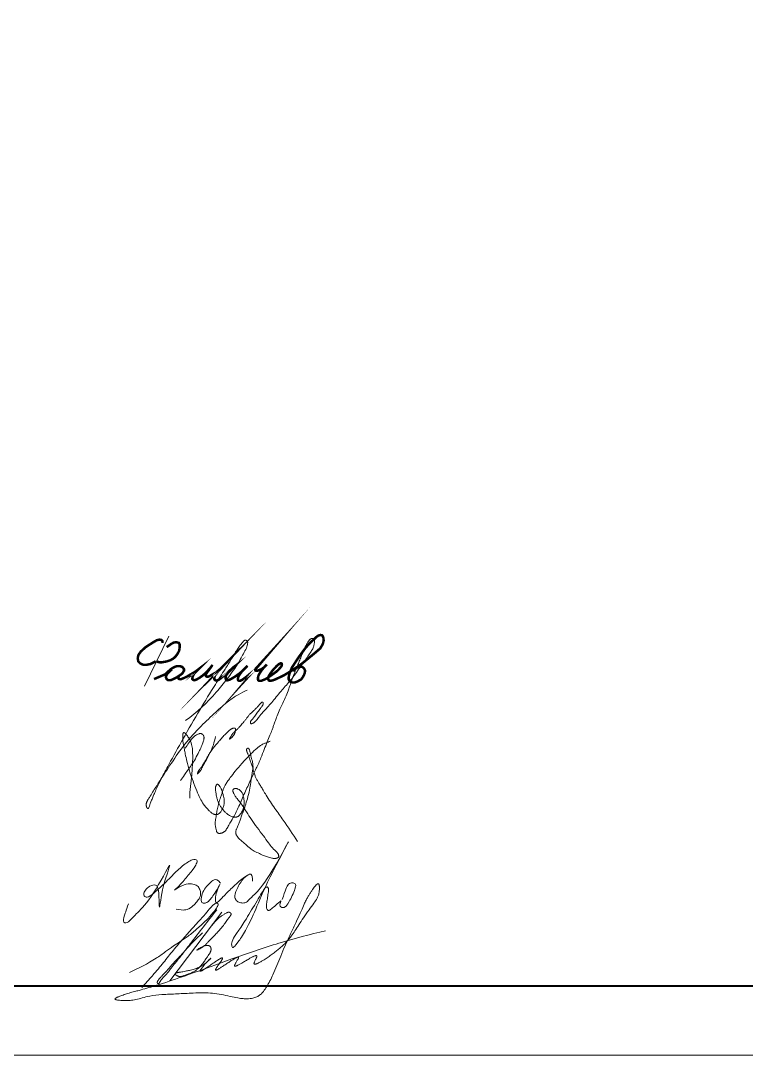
# Model space of a CAD drawing. Header units: millimetres. Extents: x 0 to 420, y 0 to 297.
# Drawn here: x 52.5 to 105, y 0 to 74.9 of the extents above; entities that cross this region are included whole.
import ezdxf

# ---------------------------------------------------------------- set-up
doc = ezdxf.new("R2010")
doc.units = ezdxf.units.MM
for name, pattern in [('K5LT32789', [0]), ('K5LT32790', [0]), ('K5LT32791', [0]), ('K5LT_BASIC', [0]), ('K5LT_THIN', [0])]:
    doc.linetypes.add(name, pattern=pattern)

# ---------------------------------------------------------------- blocks, each defined once
blk = doc.blocks.new('U5')
at = {"color": 5, "linetype": 'K5LT32789', "lineweight": 18, "true_color": 0x0000ff}
for points in [[(66.945, 12.454), (66.757, 12.743), (66.462, 12.743), (66.183, 12.464), (65.868, 12.149), (65.616, 11.717), (65.509, 11.147), (65.683, 10.973), (65.99, 11.048), (66.178, 11.236), (66.397, 11.5), (66.7, 11.961), (67.03, 12.62), (66.7, 11.961), (66.585, 11.43), (66.585, 11.121), (66.663, 11.043), (66.804, 11.093), (67.445, 11.812), (68.146, 12.447), (68.5, 12.768), (68.879, 13.019), (69.053, 13.124), (69.193, 13.124), (69.265, 12.93), (69.265, 12.714), (69.265, 12.485), (69.265, 12.93), (69.193, 13.124), (69.053, 13.133), (68.5, 12.768), (67.989, 11.753), (67.989, 11.302), (68.197, 11.095), (68.49, 11.019), (68.786, 11.019), (69.025, 11.258), (69.328, 11.561), (70.303, 12.535), (72.65, 16.895), (70.303, 12.535), (69.469, 10.453), (68.829, 9.105), (68.252, 8.2), (67.873, 7.749), (67.756, 7.848), (67.756, 8.234), (68.027, 8.718), (68.52, 9.377), (69.306, 10.675), (70.102, 12.034), (70.275, 12.207), (70.404, 12.188), (70.442, 11.977), (70.375, 11.517), (70.322, 11.15), (70.25, 10.787), (70.325, 10.52), (70.474, 10.441), (70.682, 10.65), (71.074, 10.958), (71.427, 11.311), (71.202, 10.843), (71.307, 10.737), (71.466, 10.671), (71.642, 10.737), (71.864, 10.959), (72.455, 12.192), (72.385, 12.443), (72.161, 12.504), (71.87, 12.434), (71.681, 12.065), (71.545, 11.643), (71.427, 11.279)], [(60.298, 10.956), (60.125, 10.475), (59.954, 9.998), (59.899, 9.702), (60.026, 9.574), (60.203, 9.574), (60.37, 9.741), (60.847, 10.218), (62.024, 11.395), (63.709, 14.707), (62.696, 12.231), (62.517, 10.017), (62.517, 12.058), (62.312, 12.388), (61.824, 12.283), (61.49, 11.949), (61.374, 11.649), (61.487, 11.438), (61.791, 11.438), (62.517, 12.058), (63.511, 13.052), (64.201, 13.742), (64.976, 14.251), (65.311, 14.151), (65.226, 13.869), (65.029, 13.513), (64.377, 12.742), (63.834, 12.099), (63.464, 11.849), (64.188, 12.338), (64.771, 12.445), (65.148, 12.362), (65.405, 12.172), (65.521, 11.861), (65.521, 11.492), (65.293, 11.153), (65.064, 10.923), (64.705, 10.565), (64.31, 10.475), (63.759, 10.574)]]:
    blk.add_open_spline(points, degree=3, dxfattribs=at)
blk = doc.blocks.new('U6')
at = {"color": 5, "linetype": 'K5LT32790', "lineweight": 18, "true_color": 0x0000ff}
blk.add_open_spline([(64.727, 18.612), (64.758, 19.734), (65.041, 21.002), (64.91, 22.342), (64.84, 22.602), (64.771, 22.776), (64.693, 22.925), (64.608, 23.059), (64.526, 23.17), (64.458, 23.252), (64.41, 23.302), (64.379, 23.329), (64.359, 23.343), (64.344, 23.352), (64.333, 23.358), (64.323, 23.361), (64.314, 23.363), (64.307, 23.364), (64.3, 23.364), (64.295, 23.362), (64.289, 23.36), (64.284, 23.358), (64.278, 23.354), (64.273, 23.349), (64.268, 23.342), (64.263, 23.334), (64.257, 23.324), (64.252, 23.311), (64.246, 23.294), (64.241, 23.272), (64.235, 23.243), (64.23, 23.201), (64.225, 23.141), (64.223, 23.058), (64.224, 22.952), (64.229, 22.833), (64.24, 22.703), (64.26, 22.557), (64.295, 22.374), (64.35, 22.127), (64.422, 21.757), (64.526, 21.231), (64.704, 20.567), (64.964, 19.854), (65.214, 19.185), (65.454, 18.626), (65.692, 18.219), (65.921, 17.926), (66.118, 17.722), (66.266, 17.578), (66.373, 17.5), (66.442, 17.465), (66.493, 17.446), (66.54, 17.435), (66.587, 17.43), (66.635, 17.429), (66.684, 17.433), (66.731, 17.442), (66.774, 17.456), (66.813, 17.473), (66.847, 17.493), (66.877, 17.516), (66.908, 17.544), (66.942, 17.583), (66.984, 17.64), (67.037, 17.723), (67.1, 17.831), (67.156, 17.953), (67.197, 18.073), (67.22, 18.186), (67.231, 18.299), (67.229, 18.428), (67.213, 18.587), (67.175, 18.783), (67.117, 18.995), (67.052, 19.188), (66.992, 19.33), (66.939, 19.421), (66.895, 19.482), (66.855, 19.529), (66.82, 19.566), (66.791, 19.591), (66.77, 19.605), (66.755, 19.613), (66.743, 19.618), (66.734, 19.621), (66.725, 19.622), (66.718, 19.622), (66.711, 19.621), (66.705, 19.62), (66.699, 19.617), (66.693, 19.614), (66.687, 19.61), (66.68, 19.604), (66.673, 19.597), (66.666, 19.587), (66.657, 19.574), (66.647, 19.557), (66.636, 19.532), (66.624, 19.499), (66.611, 19.456), (66.6, 19.405), (66.592, 19.347), (66.589, 19.28), (66.593, 19.198), (66.609, 19.088), (66.637, 18.931), (66.672, 18.729), (66.727, 18.504), (66.806, 18.294), (66.906, 18.101), (67.024, 17.916), (67.166, 17.736), (67.32, 17.576), (67.466, 17.447), (67.594, 17.359), (67.702, 17.304), (67.795, 17.268), (67.88, 17.246), (67.955, 17.235), (68.019, 17.232), (68.074, 17.237), (68.12, 17.247), (68.16, 17.26), (68.197, 17.277), (68.233, 17.299), (68.271, 17.328), (68.313, 17.367), (68.362, 17.422), (68.418, 17.496), (68.48, 17.593), (68.541, 17.708), (68.593, 17.836), (68.632, 17.973), (68.658, 18.117), (68.669, 18.273), (68.665, 18.44), (68.646, 18.607), (68.612, 18.76), (68.568, 18.889), (68.52, 18.991), (68.471, 19.068), (68.423, 19.128), (68.376, 19.175), (68.326, 19.215), (68.272, 19.249), (68.216, 19.277), (68.161, 19.298), (68.112, 19.312), (68.072, 19.318), (68.038, 19.318), (68.01, 19.316), (67.984, 19.31), (67.958, 19.302), (67.934, 19.291), (67.912, 19.279), (67.894, 19.266), (67.88, 19.253), (67.87, 19.241), (67.862, 19.229), (67.856, 19.218), (67.852, 19.208), (67.848, 19.195), (67.846, 19.181), (67.846, 19.165), (67.847, 19.147), (67.851, 19.124), (67.858, 19.097), (67.871, 19.062), (67.892, 19.013), (67.926, 18.947), (67.97, 18.859), (68.027, 18.755), (68.106, 18.638), (68.218, 18.501), (68.382, 18.307), (68.595, 18.007), (68.865, 17.578), (69.192, 17.045), (69.615, 16.477), (70.039, 15.921), (70.394, 15.434), (70.643, 15.074), (70.845, 14.883), (70.976, 14.769), (71.055, 14.683), (71.104, 14.611), (71.133, 14.556), (71.153, 14.509), (71.164, 14.47), (71.169, 14.439), (71.17, 14.416), (71.169, 14.398), (71.166, 14.382), (71.162, 14.369), (71.156, 14.357), (71.149, 14.346), (71.141, 14.336), (71.131, 14.325), (71.117, 14.314), (71.1, 14.303), (71.078, 14.291), (71.049, 14.279), (71.015, 14.267), (70.975, 14.258), (70.929, 14.251), (70.875, 14.249), (70.807, 14.252), (70.717, 14.266), (70.586, 14.293), (70.391, 14.346), (70.109, 14.446), (69.768, 14.598), (69.411, 14.774), (69.128, 14.955), (68.903, 15.143), (68.698, 15.327), (68.478, 15.522), (68.286, 15.693), (68.168, 15.829), (68.113, 15.917), (68.086, 15.974), (68.071, 16.022), (68.061, 16.069), (68.057, 16.116), (68.057, 16.164), (68.062, 16.212), (68.072, 16.262), (68.089, 16.318), (68.118, 16.39), (68.162, 16.486), (68.227, 16.635), (68.313, 16.839), (68.401, 17.109), (68.5, 17.405), (68.621, 17.724), (68.761, 18.111), (68.918, 18.604), (69.056, 19.17), (69.139, 19.699), (69.192, 20.124), (69.253, 20.457), (69.303, 20.727), (69.313, 20.946), (69.293, 21.12), (69.259, 21.287), (69.209, 21.476), (69.161, 21.672), (69.126, 21.849), (69.091, 21.982), (69.063, 22.074), (69.042, 22.134), (69.023, 22.172), (69.009, 22.193), (68.999, 22.206), (68.989, 22.215), (68.981, 22.221), (68.972, 22.226), (68.964, 22.229), (68.956, 22.231), (68.949, 22.231), (68.941, 22.231), (68.933, 22.23), (68.925, 22.228), (68.916, 22.225), (68.906, 22.22), (68.895, 22.214), (68.885, 22.206), (68.877, 22.198), (68.869, 22.19), (68.862, 22.18), (68.856, 22.169), (68.85, 22.156), (68.846, 22.142), (68.843, 22.125), (68.842, 22.105), (68.843, 22.081), (68.847, 22.051), (68.855, 22.013), (68.869, 21.967), (68.891, 21.909), (68.925, 21.836), (68.971, 21.746), (69.017, 21.631), (69.06, 21.493), (69.107, 21.329), (69.177, 21.12), (69.267, 20.869), (69.353, 20.583), (69.425, 20.317), (69.514, 20.083), (69.62, 19.883), (69.747, 19.679), (69.894, 19.45), (70.061, 19.161), (70.279, 18.778), (70.561, 18.34), (70.883, 17.88), (71.195, 17.444), (71.757, 16.657), (72.2, 16.004), (72.539, 15.483)], degree=3, knots=[0, 0, 0, 0, 23.088924, 25.905784, 27.368497, 28.578535, 29.721875, 30.813961, 31.805183, 32.534012, 32.992903, 33.225793, 33.377047, 33.48833, 33.574551, 33.643805, 33.701224, 33.750367, 33.79387, 33.833355, 33.872141, 33.912355, 33.95659, 34.00557, 34.061357, 34.126468, 34.204109, 34.298549, 34.415744, 34.564555, 34.759459, 35.028229, 35.412864, 35.997175, 36.728139, 37.568941, 38.433825, 39.401332, 40.578431, 42.235398, 44.569602, 48.269133, 53.187712, 58.58434, 63.764044, 67.778676, 70.998143, 73.369834, 75.349816, 76.796874, 77.581324, 78.028914, 78.378087, 78.696803, 79.013489, 79.343373, 79.678587, 80.006824, 80.317932, 80.606471, 80.866035, 81.11641, 81.383983, 81.718354, 82.16781, 82.839361, 83.733235, 84.705422, 85.582724, 86.324391, 87.057116, 87.890757, 88.945341, 90.321141, 91.965571, 93.426367, 94.484215, 95.101021, 95.580997, 96.013141, 96.361093, 96.626002, 96.782739, 96.889142, 96.971138, 97.03813, 97.095272, 97.145901, 97.188561, 97.228747, 97.268915, 97.315311, 97.366861, 97.425655, 97.494454, 97.577142, 97.679623, 97.811915, 97.985663, 98.226797, 98.532587, 98.897786, 99.296036, 99.737821, 100.261724, 100.964229, 101.99978, 103.525411, 105.150667, 106.72453, 108.093532, 109.590313, 111.195302, 112.777483, 114.126394, 115.159714, 115.93325, 116.599105, 117.196687, 117.716186, 118.147278, 118.512091, 118.830828, 119.112084, 119.376147, 119.650254, 119.966184, 120.348472, 120.832611, 121.462575, 122.257884, 123.166317, 124.121896, 125.077441, 126.058759, 127.110722, 128.27138, 129.455541, 130.54928, 131.472222, 132.224076, 132.842804, 133.343527, 133.786162, 134.209733, 134.641953, 135.076751, 135.490934, 135.840567, 136.1162, 136.329021, 136.516582, 136.697073, 136.87991, 137.063295, 137.235465, 137.38613, 137.514261, 137.623548, 137.718445, 137.797689, 137.875651, 137.957944, 138.055516, 138.163779, 138.288043, 138.436309, 138.622516, 138.862075, 139.203128, 139.704326, 140.381097, 141.218915, 142.127317, 143.259517, 144.821141, 147.317764, 150.75711, 155.19517, 160.069171, 165.224464, 169.471142, 172.421411, 174.092925, 175.138298, 175.966748, 176.479558, 176.900272, 177.244752, 177.52135, 177.72293, 177.873709, 177.996322, 178.101436, 178.195314, 178.281517, 178.366118, 178.454913, 178.554755, 178.670049, 178.807074, 178.975201, 179.187234, 179.439473, 179.719727, 180.029511, 180.383269, 180.823448, 181.407111, 182.246837, 183.563618, 185.512414, 188.365901, 191.16936, 193.636194, 195.215931, 197.147086, 199.269225, 201.224518, 202.392176, 202.935446, 203.335749, 203.665039, 203.98044, 204.30527, 204.630666, 204.95421, 205.28424, 205.683122, 206.145312, 206.866804, 207.837862, 209.464316, 211.387339, 213.648133, 215.828171, 218.361631, 222.046321, 226.400789, 230.237614, 232.987127, 235.143069, 237.145235, 238.600123, 239.59432, 240.714469, 242.086859, 243.579513, 244.83703, 245.773068, 246.379449, 246.80954, 247.077534, 247.227517, 247.33398, 247.41847, 247.489521, 247.552012, 247.609222, 247.663606, 247.717168, 247.768592, 247.820784, 247.876677, 247.942191, 248.018083, 248.10247, 248.189421, 248.269471, 248.347072, 248.425637, 248.512886, 248.605679, 248.706816, 248.820413, 248.952282, 249.111489, 249.313956, 249.574155, 249.89782, 250.303709, 250.841791, 251.528272, 252.381244, 253.359593, 254.475963, 255.872687, 257.851092, 259.938273, 261.963603, 263.469883, 265.046448, 266.586695, 268.366913, 270.599666, 273.407082, 277.373027, 281.234201, 284.882343, 288.313023, 301, 301, 301, 301], dxfattribs=at)
blk = doc.blocks.new('U7')
at = {"color": 5, "linetype": 'K5LT32790', "lineweight": 18, "true_color": 0x0000ff}
for points, knots in [([(64.43, 24.237), (65.259, 24.819), (66.302, 25.803), (67.432, 27.249), (68.125, 28.159), (68.536, 28.934), (68.8, 29.399), (68.886, 29.644), (68.912, 29.77), (68.923, 29.848), (68.923, 29.896), (68.919, 29.927), (68.914, 29.948), (68.907, 29.965), (68.9, 29.979), (68.891, 29.991), (68.881, 30.001), (68.869, 30.012), (68.856, 30.021), (68.84, 30.03), (68.821, 30.038), (68.802, 30.044), (68.782, 30.048), (68.763, 30.05), (68.746, 30.05), (68.73, 30.047), (68.715, 30.043), (68.7, 30.038), (68.684, 30.029), (68.666, 30.018), (68.645, 30.001), (68.62, 29.976), (68.583, 29.935), (68.522, 29.864), (68.418, 29.736), (68.252, 29.511), (68.016, 29.143), (67.701, 28.597), (67.202, 27.823), (66.434, 26.617), (65.414, 24.934), (64.29, 23.001), (63.358, 21.315), (62.739, 20.151), (62.399, 19.477), (62.214, 19.065), (62.084, 18.753), (61.977, 18.484), (61.886, 18.245), (61.819, 18.064), (61.78, 17.959), (61.757, 17.911), (61.746, 17.891), (61.737, 17.879), (61.73, 17.87), (61.724, 17.864), (61.718, 17.86), (61.713, 17.857), (61.709, 17.855), (61.704, 17.854), (61.7, 17.854), (61.696, 17.854), (61.692, 17.855), (61.688, 17.857), (61.684, 17.859), (61.68, 17.862), (61.676, 17.865), (61.671, 17.87), (61.666, 17.876), (61.659, 17.885), (61.651, 17.897), (61.64, 17.915), (61.627, 17.941), (61.612, 17.975), (61.598, 18.017), (61.588, 18.063), (61.583, 18.113), (61.582, 18.164), (61.588, 18.218), (61.6, 18.275), (61.619, 18.334), (61.647, 18.398), (61.691, 18.477), (61.768, 18.598), (61.907, 18.827), (62.181, 19.263), (62.687, 20.063), (63.429, 21.196), (64.367, 22.565), (65.476, 23.769), (66.55, 24.793), (67.422, 25.579), (68.196, 26.108), (68.672, 26.33), (68.895, 26.435)], [0, 0, 0, 0, 8.550609, 12.054989, 15.548009, 18.191121, 19.498995, 20.058209, 20.381615, 20.589671, 20.716665, 20.79368, 20.851701, 20.900722, 20.944653, 20.985245, 21.025642, 21.06834, 21.115939, 21.168338, 21.224707, 21.283052, 21.340576, 21.394663, 21.443781, 21.488289, 21.53119, 21.575808, 21.625508, 21.683081, 21.754287, 21.848548, 21.98875, 22.223415, 22.641351, 23.38396, 24.591455, 26.333193, 28.725175, 32.394143, 38.444137, 45.386804, 51.336644, 54.759282, 56.550214, 57.736198, 58.581068, 59.410817, 60.190375, 60.748602, 61.044545, 61.139793, 61.19713, 61.237089, 61.267135, 61.290713, 61.309862, 61.325937, 61.339917, 61.352551, 61.36445, 61.376142, 61.388111, 61.400062, 61.412022, 61.424542, 61.439066, 61.45699, 61.479741, 61.509795, 61.550475, 61.607942, 61.688058, 61.795635, 61.922219, 62.059168, 62.198495, 62.342871, 62.495112, 62.658157, 62.830855, 63.02153, 63.245709, 63.594568, 64.237865, 65.516344, 67.957442, 72.253573, 76.989753, 81.977365, 86.090995, 89.562811, 91.905588, 94, 94, 94, 94]), ([(66.591, 23.075), (66.524, 22.668), (66.326, 22.151), (66.023, 21.524), (65.815, 21.192), (65.673, 20.922), (65.587, 20.751), (65.536, 20.653), (65.5, 20.595), (65.467, 20.551), (65.437, 20.514), (65.405, 20.479), (65.374, 20.445), (65.345, 20.416), (65.323, 20.395), (65.309, 20.383), (65.301, 20.376), (65.295, 20.372), (65.292, 20.37), (65.289, 20.368), (65.286, 20.367), (65.284, 20.366), (65.282, 20.366), (65.28, 20.366), (65.279, 20.367), (65.278, 20.369), (65.278, 20.371), (65.278, 20.374), (65.279, 20.377), (65.28, 20.381), (65.281, 20.385), (65.283, 20.391), (65.286, 20.399), (65.292, 20.412), (65.299, 20.43), (65.309, 20.454), (65.321, 20.483), (65.334, 20.516), (65.351, 20.554), (65.374, 20.597), (65.406, 20.645), (65.448, 20.702), (65.506, 20.776), (65.589, 20.891), (65.698, 21.056), (65.823, 21.263), (65.942, 21.478), (66.065, 21.698), (66.21, 21.939), (66.389, 22.195), (66.583, 22.423), (66.751, 22.622), (66.929, 22.833), (67.139, 23.077), (67.382, 23.318), (67.569, 23.497), (67.687, 23.591), (67.75, 23.628), (67.797, 23.651), (67.843, 23.67), (67.886, 23.683), (67.92, 23.69), (67.946, 23.693), (67.964, 23.693), (67.979, 23.691), (67.99, 23.688), (67.999, 23.685), (68.007, 23.68), (68.013, 23.676), (68.019, 23.67), (68.023, 23.664), (68.027, 23.658), (68.031, 23.65), (68.034, 23.64), (68.037, 23.628), (68.039, 23.613), (68.039, 23.593), (68.039, 23.565), (68.035, 23.527), (68.028, 23.478), (68.019, 23.423), (68.007, 23.367), (67.991, 23.315), (67.971, 23.269), (67.945, 23.224), (67.911, 23.176), (67.872, 23.125), (67.833, 23.077), (67.798, 23.037), (67.767, 23.007), (67.74, 22.981), (67.714, 22.958), (67.689, 22.937), (67.668, 22.921), (67.653, 22.91), (67.643, 22.904), (67.637, 22.901), (67.632, 22.899), (67.629, 22.897), (67.626, 22.896), (67.624, 22.896), (67.622, 22.896), (67.62, 22.896), (67.618, 22.897), (67.617, 22.898), (67.616, 22.9), (67.616, 22.901), (67.616, 22.904), (67.616, 22.906), (67.616, 22.909), (67.617, 22.913), (67.618, 22.917), (67.62, 22.923), (67.623, 22.93), (67.627, 22.94), (67.634, 22.954), (67.644, 22.974), (67.657, 22.996), (67.67, 23.019), (67.683, 23.04), (67.697, 23.062), (67.716, 23.093), (67.741, 23.138), (67.773, 23.198), (67.816, 23.264), (67.873, 23.334), (67.952, 23.413), (68.057, 23.504), (68.187, 23.615), (68.309, 23.745), (68.424, 23.883), (68.531, 24.013), (68.65, 24.151), (68.772, 24.297), (68.894, 24.457), (69.019, 24.619), (69.176, 24.785), (69.354, 24.948), (69.524, 25.107), (69.645, 25.235), (69.728, 25.329), (69.786, 25.394), (69.836, 25.449), (69.878, 25.495), (69.912, 25.529), (69.937, 25.55), (69.954, 25.562), (69.966, 25.569), (69.975, 25.573), (69.983, 25.575), (69.989, 25.576), (69.995, 25.576), (69.999, 25.576), (70.004, 25.575), (70.008, 25.573), (70.011, 25.571), (70.014, 25.569), (70.017, 25.566), (70.02, 25.562), (70.024, 25.557), (70.027, 25.551), (70.03, 25.543), (70.034, 25.533), (70.037, 25.519), (70.04, 25.502), (70.042, 25.48), (70.042, 25.456), (70.04, 25.432), (70.036, 25.409), (70.029, 25.385), (70.019, 25.36), (70.003, 25.331), (69.979, 25.293), (69.938, 25.239), (69.877, 25.158), (69.792, 25.05), (69.691, 24.921), (69.595, 24.772), (69.503, 24.626), (69.404, 24.512), (69.33, 24.413), (69.275, 24.334), (69.224, 24.276), (69.181, 24.234), (69.152, 24.201), (69.136, 24.176), (69.128, 24.156), (69.122, 24.14), (69.119, 24.124), (69.118, 24.109), (69.119, 24.093), (69.121, 24.077), (69.124, 24.061), (69.129, 24.047), (69.134, 24.036), (69.139, 24.028), (69.144, 24.021), (69.149, 24.016), (69.154, 24.012), (69.16, 24.008), (69.166, 24.006), (69.173, 24.004), (69.181, 24.002), (69.19, 24.002), (69.2, 24.002), (69.212, 24.004), (69.227, 24.008), (69.245, 24.014), (69.27, 24.025), (69.301, 24.041), (69.34, 24.065), (69.384, 24.095), (69.433, 24.132), (69.485, 24.178), (69.545, 24.239), (69.62, 24.329), (69.723, 24.467), (69.873, 24.664), (70.088, 24.905), (70.367, 25.199), (70.668, 25.55), (70.993, 25.949), (71.314, 26.341), (71.646, 26.717), (71.973, 27.091), (72.303, 27.498), (72.609, 27.943), (72.911, 28.381), (73.21, 28.779), (73.443, 29.129), (73.608, 29.383), (73.686, 29.558), (73.718, 29.676), (73.737, 29.77), (73.749, 29.845), (73.758, 29.9), (73.763, 29.943), (73.764, 29.981), (73.76, 30.016), (73.754, 30.044), (73.745, 30.068), (73.734, 30.09), (73.721, 30.11), (73.707, 30.129), (73.692, 30.144), (73.678, 30.156), (73.664, 30.165), (73.65, 30.171), (73.638, 30.175), (73.625, 30.178), (73.611, 30.18), (73.595, 30.179), (73.578, 30.177), (73.558, 30.173), (73.536, 30.166), (73.51, 30.154), (73.48, 30.137), (73.447, 30.115), (73.414, 30.087), (73.379, 30.053), (73.343, 30.009), (73.307, 29.957), (73.266, 29.888), (73.215, 29.796), (73.135, 29.655), (73.024, 29.447), (72.906, 29.171), (72.786, 28.853), (72.663, 28.525), (72.519, 28.181), (72.357, 27.807), (72.201, 27.394), (72.048, 26.957), (71.886, 26.5), (71.698, 26.005), (71.455, 25.478), (71.208, 24.969), (71.031, 24.515), (70.919, 24.204), (70.855, 24.024), (70.815, 23.913), (70.763, 23.767), (70.669, 23.51), (70.523, 23.135), (70.326, 22.663), (70.112, 22.12), (69.866, 21.477), (69.543, 20.746), (69.122, 19.91), (68.706, 18.995), (68.312, 18.072), (67.947, 17.284), (67.598, 16.761), (67.435, 16.428), (67.329, 16.276), (67.261, 16.206), (67.21, 16.166), (67.161, 16.135), (67.109, 16.11), (67.053, 16.09), (66.995, 16.075), (66.938, 16.067), (66.885, 16.064), (66.842, 16.067), (66.81, 16.072), (66.786, 16.08), (66.767, 16.088), (66.752, 16.097), (66.738, 16.107), (66.726, 16.119), (66.714, 16.134), (66.702, 16.152), (66.69, 16.175), (66.676, 16.207), (66.662, 16.253), (66.645, 16.321), (66.622, 16.417), (66.594, 16.535), (66.571, 16.662), (66.564, 16.788), (66.573, 16.921), (66.597, 17.077), (66.635, 17.274), (66.679, 17.539), (66.734, 17.878), (66.822, 18.265), (66.941, 18.619), (67.042, 18.907), (67.119, 19.139), (67.198, 19.354), (67.304, 19.576), (67.46, 19.827), (67.703, 20.159), (68.043, 20.606), (68.512, 21.136), (68.996, 21.668), (69.446, 22.109), (69.787, 22.391), (70.048, 22.543), (70.285, 22.642), (70.453, 22.696), (70.556, 22.729)], [0, 0, 0, 0, 9.050129, 12.27524, 15.459, 17.73484, 19.057413, 19.710841, 20.186256, 20.578255, 20.920156, 21.263228, 21.624829, 21.943402, 22.174143, 22.29629, 22.36276, 22.406894, 22.439057, 22.464194, 22.484922, 22.502166, 22.516262, 22.528133, 22.539447, 22.552242, 22.56817, 22.588053, 22.611987, 22.639741, 22.672744, 22.715192, 22.776687, 22.87041, 23.023044, 23.2152, 23.446308, 23.698853, 24.014406, 24.364067, 24.793807, 25.28352, 25.941626, 26.877925, 28.429965, 30.348657, 32.240773, 33.898399, 35.948367, 38.485583, 40.825304, 42.59187, 44.267244, 46.970047, 49.74801, 51.863744, 52.701471, 53.104911, 53.483029, 53.862972, 54.210178, 54.473163, 54.650607, 54.780151, 54.882015, 54.96597, 55.037892, 55.101774, 55.160577, 55.215489, 55.269733, 55.3265, 55.390437, 55.464507, 55.552848, 55.661752, 55.802045, 55.996896, 56.278982, 56.657771, 57.087852, 57.530059, 57.926999, 58.28654, 58.645161, 59.086887, 59.580412, 60.070145, 60.456808, 60.770321, 61.020502, 61.287434, 61.539711, 61.751465, 61.877288, 61.951174, 62.001019, 62.037083, 62.064047, 62.085222, 62.102691, 62.117816, 62.131035, 62.143011, 62.154708, 62.167188, 62.181333, 62.197688, 62.21651, 62.238222, 62.264236, 62.296726, 62.338711, 62.394112, 62.469848, 62.581386, 62.750144, 62.953234, 63.151975, 63.325302, 63.501424, 63.750698, 64.126703, 64.655732, 65.239268, 65.888652, 66.649933, 67.724768, 68.970934, 70.450533, 71.673771, 72.965674, 74.199734, 75.716608, 77.191491, 78.669398, 80.263602, 82.259995, 84.0227, 85.431088, 86.180031, 86.82002, 87.357354, 87.830339, 88.196682, 88.427814, 88.563885, 88.657509, 88.728451, 88.784957, 88.831759, 88.871976, 88.907862, 88.941164, 88.973333, 89.002363, 89.031139, 89.061129, 89.097204, 89.139544, 89.190239, 89.252182, 89.329582, 89.428874, 89.559889, 89.727893, 89.910432, 90.08993, 90.259821, 90.437176, 90.634512, 90.867411, 91.167757, 91.627014, 92.382088, 93.419966, 94.672454, 96.030915, 97.344377, 98.512333, 99.382533, 100.080146, 100.642761, 101.098523, 101.416568, 101.614452, 101.761411, 101.888131, 102.002041, 102.112642, 102.228685, 102.353162, 102.475542, 102.582798, 102.67162, 102.744553, 102.805473, 102.857643, 102.905538, 102.953137, 103.003348, 103.057077, 103.11538, 103.180499, 103.255316, 103.343787, 103.451799, 103.589159, 103.775473, 104.036879, 104.381072, 104.782032, 105.231565, 105.731185, 106.331113, 107.131661, 108.329516, 110.150194, 112.636877, 115.501671, 119.160964, 122.898631, 126.952961, 130.409086, 134.037174, 137.994275, 142.035946, 146.041027, 149.822245, 153.085433, 155.385996, 156.523495, 157.344961, 158.084473, 158.656408, 159.032405, 159.319553, 159.62593, 159.882585, 160.081757, 160.265654, 160.447561, 160.63144, 160.806021, 160.962993, 161.100471, 161.220792, 161.327559, 161.424857, 161.521276, 161.623153, 161.736504, 161.863212, 162.008568, 162.179889, 162.387514, 162.643846, 162.945007, 163.264358, 163.6135, 164.014772, 164.533206, 165.020618, 165.794064, 166.857794, 168.64401, 171.006738, 173.517367, 176.204619, 178.789913, 181.800729, 185.264053, 188.598832, 192.086757, 196.039981, 200.351441, 204.98312, 208.606796, 211.174086, 212.324149, 212.840152, 213.814159, 215.76165, 218.911517, 222.760316, 227.121283, 231.883071, 238.054257, 244.879079, 252.670992, 260.372327, 267.206768, 271.910472, 274.294825, 275.442431, 276.007431, 276.456493, 276.872537, 277.298483, 277.734538, 278.182349, 278.627236, 279.027811, 279.347916, 279.582846, 279.760539, 279.906542, 280.032941, 280.152577, 280.276179, 280.413989, 280.572354, 280.762102, 281.004984, 281.334701, 281.830666, 282.557033, 283.530703, 284.521091, 285.429966, 286.323075, 287.47734, 288.942216, 290.783007, 293.428229, 296.57457, 299.586331, 301.717918, 303.359613, 305.016414, 306.799751, 308.827327, 311.560281, 315.955926, 321.284596, 327.290578, 331.929165, 335.294372, 337.07654, 338.608554, 341, 341, 341, 341]), ([(64.411, 22.238), (64.58, 22.494), (64.774, 22.827), (65.088, 23.107), (65.205, 23.188), (65.298, 23.239), (65.371, 23.27), (65.425, 23.285), (65.468, 23.292), (65.502, 23.293), (65.531, 23.29), (65.559, 23.284), (65.585, 23.275), (65.612, 23.263), (65.638, 23.248), (65.664, 23.229), (65.687, 23.208), (65.707, 23.185), (65.724, 23.162), (65.737, 23.138), (65.747, 23.113), (65.755, 23.084), (65.761, 23.051), (65.764, 23.011), (65.763, 22.961), (65.756, 22.895), (65.739, 22.807), (65.709, 22.688), (65.652, 22.523), (65.546, 22.278), (65.379, 21.917), (65.144, 21.47), (64.864, 21.025), (64.587, 20.64), (64.323, 20.268), (64.148, 20.021), (64.051, 19.884)], [0, 0, 0, 0, 6.031327, 7.224988, 8.103691, 8.779791, 9.271523, 9.620615, 9.879085, 10.092232, 10.278511, 10.453749, 10.630111, 10.818394, 11.017829, 11.223201, 11.427374, 11.623322, 11.806227, 11.978077, 12.150954, 12.337468, 12.550087, 12.799771, 13.111892, 13.519386, 14.078895, 14.842107, 15.895849, 17.445078, 19.990893, 23.601088, 27.190299, 30.147219, 32.759048, 36, 36, 36, 36])]:
    blk.add_open_spline(points, degree=3, knots=knots, dxfattribs=at)
blk = doc.blocks.new('U8')
at = {"color": 5, "linetype": 'K5LT32790', "lineweight": 18, "true_color": 0x0000ff}
blk.add_line((67.064, 10.356), (63.281, 5.396), dxfattribs=at)
for points, knots in [([(66.346, 9.415), (66.519, 9.633), (66.762, 9.903), (67.113, 10.146), (67.278, 10.246), (67.393, 10.316), (67.467, 10.345), (67.508, 10.355), (67.538, 10.359), (67.564, 10.358), (67.587, 10.355), (67.609, 10.349), (67.629, 10.342), (67.648, 10.332), (67.666, 10.32), (67.682, 10.308), (67.694, 10.296), (67.703, 10.285), (67.71, 10.275), (67.715, 10.265), (67.719, 10.254), (67.722, 10.242), (67.723, 10.228), (67.723, 10.214), (67.721, 10.198), (67.716, 10.18), (67.708, 10.159), (67.697, 10.134), (67.678, 10.102), (67.649, 10.06), (67.603, 10.001), (67.537, 9.921), (67.456, 9.817), (67.363, 9.687), (67.254, 9.528), (67.118, 9.332), (66.924, 9.099), (66.692, 8.852), (66.451, 8.608), (66.256, 8.409), (66.097, 8.244), (65.982, 8.118), (65.883, 8.015), (65.805, 7.947), (65.739, 7.896), (65.679, 7.853), (65.612, 7.81), (65.536, 7.764), (65.456, 7.718), (65.386, 7.68), (65.336, 7.654), (65.306, 7.638), (65.287, 7.629), (65.274, 7.623), (65.264, 7.619), (65.257, 7.616), (65.252, 7.614), (65.248, 7.613), (65.245, 7.612), (65.243, 7.612), (65.242, 7.611), (65.241, 7.612), (65.24, 7.612), (65.24, 7.613), (65.24, 7.613), (65.241, 7.614), (65.242, 7.616), (65.243, 7.617), (65.245, 7.619), (65.247, 7.621), (65.25, 7.623), (65.254, 7.626), (65.258, 7.629), (65.264, 7.634), (65.272, 7.639), (65.283, 7.647), (65.297, 7.657), (65.319, 7.672), (65.353, 7.694), (65.403, 7.726), (65.468, 7.768), (65.544, 7.813), (65.628, 7.858), (65.715, 7.896), (65.803, 7.922), (65.886, 7.938), (65.96, 7.947), (66.025, 7.949), (66.077, 7.944), (66.117, 7.936), (66.145, 7.926), (66.168, 7.916), (66.185, 7.904), (66.2, 7.892), (66.213, 7.878), (66.226, 7.862), (66.237, 7.843), (66.248, 7.82), (66.258, 7.792), (66.266, 7.76), (66.271, 7.723), (66.273, 7.683), (66.271, 7.641), (66.265, 7.596), (66.252, 7.547), (66.231, 7.49), (66.198, 7.422), (66.143, 7.332), (66.054, 7.205), (65.928, 7.015), (65.766, 6.772), (65.57, 6.516), (65.368, 6.304), (65.182, 6.151), (65.017, 6.047), (64.839, 5.962), (64.635, 5.885), (64.42, 5.81), (64.245, 5.737), (64.121, 5.707), (64.048, 5.701), (64, 5.703), (63.958, 5.71), (63.917, 5.721), (63.873, 5.737), (63.829, 5.756), (63.792, 5.776), (63.765, 5.792), (63.744, 5.805), (63.726, 5.818), (63.709, 5.831), (63.694, 5.846), (63.683, 5.859), (63.676, 5.871), (63.672, 5.882), (63.672, 5.893), (63.674, 5.903), (63.679, 5.912), (63.687, 5.921), (63.698, 5.93), (63.713, 5.94), (63.733, 5.95), (63.76, 5.96), (63.795, 5.971), (63.841, 5.984), (63.902, 5.997), (63.982, 6.013), (64.09, 6.032), (64.24, 6.058), (64.451, 6.095), (64.73, 6.151), (65.048, 6.233), (65.353, 6.343), (65.598, 6.464), (65.78, 6.585), (65.915, 6.69), (66.018, 6.779), (66.09, 6.847), (66.139, 6.896), (66.172, 6.931), (66.195, 6.956), (66.212, 6.975), (66.224, 6.989), (66.232, 7), (66.238, 7.008), (66.243, 7.014), (66.246, 7.018), (66.248, 7.021), (66.249, 7.024), (66.25, 7.025), (66.25, 7.026), (66.25, 7.027), (66.25, 7.028), (66.249, 7.028), (66.248, 7.027), (66.246, 7.026), (66.244, 7.025), (66.24, 7.022), (66.236, 7.018), (66.229, 7.013), (66.221, 7.005), (66.21, 6.994), (66.195, 6.98), (66.176, 6.961), (66.151, 6.935), (66.117, 6.9), (66.07, 6.851), (66.003, 6.778), (65.906, 6.671), (65.788, 6.538), (65.673, 6.401), (65.588, 6.294), (65.537, 6.225), (65.511, 6.185), (65.494, 6.158), (65.483, 6.137), (65.476, 6.122), (65.472, 6.111), (65.47, 6.102), (65.469, 6.095), (65.47, 6.088), (65.474, 6.083), (65.479, 6.08), (65.486, 6.079), (65.496, 6.079), (65.508, 6.082), (65.524, 6.087), (65.544, 6.095), (65.571, 6.107), (65.605, 6.125), (65.65, 6.15), (65.709, 6.185), (65.788, 6.235), (65.9, 6.309), (66.07, 6.424), (66.29, 6.575), (66.53, 6.74), (66.727, 6.87), (66.861, 6.952), (66.937, 6.995), (66.986, 7.02), (67.022, 7.035), (67.048, 7.045), (67.068, 7.05), (67.082, 7.052), (67.093, 7.051), (67.102, 7.048), (67.108, 7.043), (67.111, 7.036), (67.112, 7.028), (67.111, 7.018), (67.109, 7.008), (67.105, 6.996), (67.099, 6.982), (67.091, 6.964), (67.078, 6.94), (67.061, 6.91), (67.036, 6.87), (66.999, 6.814), (66.942, 6.731), (66.864, 6.622), (66.777, 6.501), (66.704, 6.396), (66.656, 6.322), (66.629, 6.276), (66.613, 6.247), (66.603, 6.225), (66.597, 6.21), (66.593, 6.198), (66.591, 6.188), (66.591, 6.18), (66.592, 6.173), (66.595, 6.167), (66.601, 6.163), (66.609, 6.16), (66.619, 6.16), (66.632, 6.161), (66.648, 6.165), (66.669, 6.172), (66.697, 6.184), (66.732, 6.201), (66.777, 6.225), (66.837, 6.259), (66.918, 6.308), (67.031, 6.38), (67.202, 6.493), (67.424, 6.644), (67.667, 6.807), (67.866, 6.935), (68.002, 7.015), (68.08, 7.056), (68.131, 7.08), (68.168, 7.094), (68.195, 7.103), (68.216, 7.106), (68.231, 7.107), (68.243, 7.105), (68.252, 7.101), (68.259, 7.094), (68.262, 7.085), (68.263, 7.074), (68.262, 7.061), (68.259, 7.047), (68.254, 7.032), (68.247, 7.015), (68.237, 6.993), (68.223, 6.965), (68.202, 6.926), (68.168, 6.868), (68.122, 6.792), (68.071, 6.708), (68.029, 6.635), (68.002, 6.582), (67.987, 6.549), (67.979, 6.528), (67.975, 6.513), (67.972, 6.502), (67.971, 6.493), (67.971, 6.484), (67.973, 6.475), (67.976, 6.466), (67.983, 6.459), (67.991, 6.454), (68.003, 6.451), (68.017, 6.451), (68.034, 6.452), (68.056, 6.457), (68.085, 6.465), (68.121, 6.478), (68.168, 6.498), (68.229, 6.527), (68.312, 6.57), (68.429, 6.635), (68.605, 6.738), (68.828, 6.872), (69.065, 7.011), (69.246, 7.111), (69.364, 7.167), (69.427, 7.192), (69.472, 7.207), (69.504, 7.215), (69.529, 7.218), (69.548, 7.218), (69.563, 7.214), (69.574, 7.209), (69.582, 7.201), (69.587, 7.191), (69.59, 7.18), (69.59, 7.167), (69.589, 7.155), (69.587, 7.142), (69.582, 7.126), (69.576, 7.106), (69.566, 7.081), (69.55, 7.045), (69.525, 6.993), (69.49, 6.925), (69.451, 6.849), (69.419, 6.783), (69.399, 6.735), (69.388, 6.706), (69.383, 6.686), (69.38, 6.67), (69.379, 6.655), (69.379, 6.642), (69.381, 6.63), (69.385, 6.621), (69.391, 6.613), (69.398, 6.606), (69.406, 6.601), (69.417, 6.597), (69.429, 6.595), (69.444, 6.594), (69.463, 6.595), (69.486, 6.599), (69.513, 6.605), (69.548, 6.616), (69.591, 6.632), (69.646, 6.656), (69.717, 6.69), (69.813, 6.741), (69.949, 6.819), (70.148, 6.943), (70.402, 7.113), (70.692, 7.318), (70.966, 7.524), (71.217, 7.727), (71.441, 7.925), (71.657, 8.134), (71.87, 8.367), (72.101, 8.657), (72.35, 9.019), (72.636, 9.466), (72.976, 9.971), (73.343, 10.502), (73.681, 10.965), (73.915, 11.297), (74.017, 11.521), (74.062, 11.662), (74.091, 11.79), (74.108, 11.913), (74.117, 12.033), (74.118, 12.143), (74.113, 12.229), (74.104, 12.288), (74.095, 12.326), (74.087, 12.353), (74.079, 12.372), (74.071, 12.386), (74.063, 12.397), (74.055, 12.405), (74.048, 12.411), (74.041, 12.415), (74.035, 12.418), (74.029, 12.42), (74.021, 12.421), (74.013, 12.421), (74.003, 12.42), (73.992, 12.417), (73.98, 12.412), (73.966, 12.405), (73.949, 12.395), (73.93, 12.382), (73.907, 12.362), (73.878, 12.336), (73.842, 12.298), (73.792, 12.24), (73.722, 12.151), (73.63, 12.024), (73.518, 11.861), (73.397, 11.673), (73.271, 11.46), (73.139, 11.212), (72.983, 10.879), (72.777, 10.389), (72.427, 9.634), (71.908, 8.548), (71.312, 7.239), (70.836, 5.968), (70.4, 5.118), (70.104, 4.668), (69.935, 4.474), (69.813, 4.367), (69.705, 4.292), (69.585, 4.226), (69.446, 4.17), (69.282, 4.126), (69.091, 4.097), (68.859, 4.086), (68.563, 4.101), (68.153, 4.158), (67.63, 4.267), (67.021, 4.408), (66.39, 4.506), (65.704, 4.536), (64.854, 4.503), (63.838, 4.444), (62.792, 4.414), (61.94, 4.326), (61.322, 4.161), (60.851, 4.034), (60.455, 3.969), (60.126, 3.952), (59.869, 3.959), (59.665, 3.978), (59.521, 3.996), (59.438, 4.012), (59.394, 4.024), (59.372, 4.032), (59.356, 4.038), (59.346, 4.044), (59.338, 4.048), (59.332, 4.053), (59.327, 4.057), (59.324, 4.061), (59.322, 4.065), (59.32, 4.068), (59.32, 4.072), (59.319, 4.076), (59.32, 4.08), (59.321, 4.084), (59.323, 4.089), (59.326, 4.094), (59.33, 4.1), (59.336, 4.106), (59.344, 4.114), (59.354, 4.122), (59.367, 4.132), (59.386, 4.144), (59.41, 4.158), (59.445, 4.177), (59.497, 4.201), (59.575, 4.236), (59.688, 4.281), (59.831, 4.337), (59.993, 4.396), (60.165, 4.455), (60.349, 4.511), (60.544, 4.564), (60.784, 4.625), (61.148, 4.719), (61.82, 4.908), (63.021, 5.279), (65.07, 5.988), (67.863, 7.009), (71.138, 8.159), (73.424, 8.75), (74.557, 9.003)], [0, 0, 0, 0, 6.158308, 7.924944, 9.397219, 10.421772, 10.878244, 11.151197, 11.36381, 11.548551, 11.718723, 11.877713, 12.036027, 12.196544, 12.358164, 12.506286, 12.632493, 12.736928, 12.819521, 12.898812, 12.980771, 13.07523, 13.173556, 13.279268, 13.396608, 13.531064, 13.690326, 13.886288, 14.140321, 14.494376, 15.023758, 15.795804, 16.773927, 17.9322, 19.328256, 21.031002, 23.191239, 26.01508, 28.508359, 30.764949, 32.158381, 33.57364, 34.542076, 35.296285, 35.858711, 36.382363, 36.930279, 37.613953, 38.340853, 38.974758, 39.36394, 39.584276, 39.729431, 39.831741, 39.905683, 39.959643, 39.999056, 40.02768, 40.048222, 40.062694, 40.072775, 40.079767, 40.084961, 40.089793, 40.09578, 40.104088, 40.115492, 40.13093, 40.149822, 40.171984, 40.197656, 40.229358, 40.269864, 40.322352, 40.391158, 40.483151, 40.610685, 40.79026, 41.065436, 41.512004, 42.088709, 42.770629, 43.467951, 44.184491, 44.869892, 45.483626, 46.046275, 46.524145, 46.915912, 47.196275, 47.40917, 47.586207, 47.738846, 47.877531, 48.013016, 48.157728, 48.31924, 48.502929, 48.715108, 48.96183, 49.243774, 49.540729, 49.8478, 50.172102, 50.537958, 50.965281, 51.494288, 52.20384, 53.298857, 54.917421, 57.240739, 59.738769, 62.02238, 63.698303, 65.037791, 66.331625, 68.02956, 69.84719, 71.368716, 72.206354, 72.649589, 72.981788, 73.276043, 73.570472, 73.929446, 74.299002, 74.63126, 74.848184, 75.010867, 75.161965, 75.335461, 75.49506, 75.620009, 75.719661, 75.802316, 75.875542, 75.946386, 76.021533, 76.107513, 76.21105, 76.339562, 76.501776, 76.708489, 76.973585, 77.315523, 77.75974, 78.342864, 79.120835, 80.18625, 81.706721, 83.852292, 86.465219, 88.951659, 90.978666, 92.487594, 93.76585, 94.760654, 95.480574, 95.959313, 96.294546, 96.536659, 96.714464, 96.846112, 96.943809, 97.01613, 97.069288, 97.107887, 97.1354, 97.154486, 97.167231, 97.175363, 97.180572, 97.184743, 97.189776, 97.197329, 97.209122, 97.228653, 97.258997, 97.303617, 97.365208, 97.448469, 97.559514, 97.706462, 97.900415, 98.157187, 98.500801, 98.971779, 99.653407, 100.680484, 102.16221, 103.578184, 104.648543, 105.155236, 105.478521, 105.704428, 105.867108, 105.985778, 106.07285, 106.137041, 106.188892, 106.233202, 106.275598, 106.31862, 106.370033, 106.436882, 106.52608, 106.645289, 106.803787, 107.01342, 107.289946, 107.655243, 108.141506, 108.800592, 109.730549, 111.109505, 113.317286, 115.629589, 117.547768, 118.521059, 119.084698, 119.470627, 119.745056, 119.943042, 120.086716, 120.191551, 120.26935, 120.330025, 120.382672, 120.435962, 120.498121, 120.565387, 120.641314, 120.728412, 120.840736, 120.985691, 121.174077, 121.421722, 121.753873, 122.217132, 122.901613, 123.981872, 125.172225, 126.200607, 126.79256, 127.136357, 127.367267, 127.532062, 127.652773, 127.742537, 127.810135, 127.865237, 127.915133, 127.96426, 128.015006, 128.071903, 128.142719, 128.234954, 128.356669, 128.517397, 128.729164, 129.007855, 129.375448, 129.864201, 130.525978, 131.458654, 132.841604, 135.051627, 137.371779, 139.298243, 140.282632, 140.852634, 141.243893, 141.523176, 141.725905, 141.87456, 141.985024, 142.069602, 142.138778, 142.20217, 142.268885, 142.347585, 142.446693, 142.552857, 142.668386, 142.796019, 142.962407, 143.184377, 143.493216, 143.947083, 144.660187, 145.445963, 146.126993, 146.522898, 146.755674, 146.914043, 147.029277, 147.105459, 147.165051, 147.224298, 147.295401, 147.367417, 147.434207, 147.504148, 147.585142, 147.684943, 147.81179, 147.975245, 148.18721, 148.463335, 148.825333, 149.305406, 149.95641, 150.882496, 152.258218, 154.475246, 156.620318, 158.321251, 159.038433, 159.502054, 159.828856, 160.066775, 160.243468, 160.37743, 160.482373, 160.569441, 160.648431, 160.728415, 160.81803, 160.908084, 160.998756, 161.091733, 161.206325, 161.353931, 161.549093, 161.818906, 162.212882, 162.829199, 163.508952, 164.099592, 164.445709, 164.650604, 164.788255, 164.903661, 165.007576, 165.109001, 165.194462, 165.26938, 165.338661, 165.406872, 165.478408, 165.557687, 165.64939, 165.758763, 165.891992, 166.05668, 166.262506, 166.522189, 166.853055, 167.279787, 167.839914, 168.596742, 169.679428, 171.288032, 173.772391, 176.439711, 179.127961, 181.338538, 183.565781, 185.724368, 187.964675, 190.532192, 193.913297, 197.664225, 202.240399, 207.365977, 211.891604, 214.950288, 216.260728, 217.307529, 218.226173, 219.136534, 220.048062, 220.900546, 221.546871, 221.9542, 222.219116, 222.412338, 222.560372, 222.677648, 222.773298, 222.853632, 222.923292, 222.978973, 223.025473, 223.071419, 223.126411, 223.191335, 223.263092, 223.344759, 223.440037, 223.553558, 223.691355, 223.86161, 224.075985, 224.352298, 224.720891, 225.244768, 226.022651, 227.234024, 228.694978, 230.400721, 232.151975, 234.169342, 236.596891, 240.264912, 245.911745, 254.96485, 266.835794, 277.658947, 284.885559, 287.882731, 289.514301, 290.547995, 291.464177, 292.424746, 293.549213, 294.775006, 296.163908, 297.809999, 299.883699, 302.703567, 306.933828, 311.679125, 316.501759, 320.996631, 326.836537, 335.266963, 343.465594, 349.957026, 354.09066, 357.579706, 360.721275, 362.932241, 364.823848, 366.400364, 367.448979, 368.024725, 368.279323, 368.440012, 368.5553, 368.642037, 368.709291, 368.762747, 368.806287, 368.842721, 368.874182, 368.900514, 368.926113, 368.952467, 368.982922, 369.016093, 369.053534, 369.097024, 369.148696, 369.211201, 369.287947, 369.383467, 369.504023, 369.658723, 369.861852, 370.138802, 370.52869, 371.119523, 372.038078, 373.203074, 374.521743, 375.833878, 377.215726, 378.767848, 380.290034, 382.688597, 387.074598, 395.697937, 410.437499, 434.93092, 461.366967, 487, 487, 487, 487]), ([(60.366, 6.003), (61.033, 6.291), (61.937, 6.75), (62.947, 7.479), (63.52, 7.894), (64.076, 8.247), (64.662, 8.65), (65.289, 9.178), (65.893, 9.735), (66.335, 10.213), (66.587, 10.536), (66.695, 10.713), (66.749, 10.803), (66.773, 10.854), (66.782, 10.884), (66.786, 10.905), (66.787, 10.92), (66.786, 10.933), (66.784, 10.945), (66.78, 10.954), (66.776, 10.963), (66.771, 10.972), (66.764, 10.981), (66.756, 10.99), (66.746, 10.999), (66.735, 11.007), (66.724, 11.013), (66.712, 11.018), (66.701, 11.022), (66.69, 11.024), (66.679, 11.025), (66.667, 11.025), (66.653, 11.023), (66.638, 11.019), (66.62, 11.013), (66.598, 11.003), (66.569, 10.986), (66.531, 10.96), (66.476, 10.919), (66.402, 10.858), (66.303, 10.762), (66.181, 10.626), (66.025, 10.435), (65.811, 10.169), (65.496, 9.816), (65.068, 9.362), (64.526, 8.758), (63.887, 8.014), (63.177, 7.162), (62.549, 6.352), (61.994, 5.71), (61.58, 5.276), (61.36, 5.019), (61.269, 4.913)], [0, 0, 0, 0, 6.997069, 9.684036, 11.958352, 13.801956, 16.01059, 18.791875, 21.670898, 23.899271, 25.047829, 25.598015, 25.892727, 26.052221, 26.139763, 26.200238, 26.24818, 26.289354, 26.326598, 26.358724, 26.389054, 26.419587, 26.454991, 26.494445, 26.537325, 26.581963, 26.625959, 26.666366, 26.702295, 26.736616, 26.772293, 26.811665, 26.854853, 26.903993, 26.962474, 27.036776, 27.136139, 27.279193, 27.487047, 27.788774, 28.205883, 28.811868, 29.540442, 30.580231, 32.089095, 34.083011, 36.578424, 39.886091, 43.512937, 47.235171, 49.742529, 51.659752, 53, 53, 53, 53]), ([(65.654, 8.859), (65.188, 8.464), (64.59, 7.783), (63.826, 6.962), (63.354, 6.45), (63.01, 6.046), (62.743, 5.776), (62.574, 5.599), (62.48, 5.482), (62.426, 5.397), (62.395, 5.343), (62.384, 5.312), (62.38, 5.294), (62.379, 5.28), (62.379, 5.269), (62.381, 5.258), (62.384, 5.249), (62.387, 5.24), (62.392, 5.231), (62.399, 5.221), (62.406, 5.212), (62.414, 5.203), (62.423, 5.197), (62.43, 5.192), (62.436, 5.189), (62.441, 5.187), (62.447, 5.185), (62.453, 5.184), (62.46, 5.183), (62.466, 5.184), (62.474, 5.186), (62.481, 5.189), (62.489, 5.193), (62.497, 5.199), (62.507, 5.207), (62.518, 5.218), (62.53, 5.233), (62.546, 5.255), (62.567, 5.289), (62.593, 5.336), (62.625, 5.394), (62.662, 5.453), (62.704, 5.511), (62.752, 5.57), (62.818, 5.64), (62.912, 5.732), (63.04, 5.871), (63.202, 6.071), (63.418, 6.352), (63.731, 6.741), (64.195, 7.318), (65.183, 8.615), (66.028, 9.729), (66.692, 10.536)], [0, 0, 0, 0, 8.178432, 12.15831, 15.070494, 17.531291, 19.273091, 20.178709, 20.817045, 21.283464, 21.53398, 21.648694, 21.722599, 21.78122, 21.832226, 21.879091, 21.922147, 21.96438, 22.009673, 22.061502, 22.117512, 22.171651, 22.219212, 22.258261, 22.286197, 22.310683, 22.335173, 22.364818, 22.395245, 22.426071, 22.458431, 22.49359, 22.533039, 22.578657, 22.632971, 22.699648, 22.784579, 22.898948, 23.06169, 23.316251, 23.620656, 23.948896, 24.25354, 24.580173, 24.971844, 25.549963, 26.340789, 27.51106, 29.012071, 31.099326, 34.219642, 38.953672, 53, 53, 53, 53])]:
    blk.add_open_spline(points, degree=3, knots=knots, dxfattribs=at)
blk = doc.blocks.new('U9')
at = {"color": 7, "linetype": 'K5LT32791', "lineweight": 18}
blk.add_line((61.448, 26.732), (63.21, 30.353), dxfattribs=at)
at = {"color": 7, "linetype": 'K5LT32791', "const_width": 0.18}
for points in [[(63.975, 27.467), (63.919, 27.384), (63.908, 27.355), (63.908, 27.322), (63.919, 27.276), (63.948, 27.251), (63.99, 27.228), (64.054, 27.221), (64.149, 27.246), (64.301, 27.307), (64.516, 27.409), (64.821, 27.588), (65.108, 27.75), (65.358, 27.942), (65.037, 27.615), (64.955, 27.449), (64.918, 27.312), (64.918, 27.235), (64.971, 27.177), (65.054, 27.149), (65.173, 27.183), (65.393, 27.296), (65.654, 27.478), (65.876, 27.675), (66.005, 27.809), (66.223, 28.047), (66.381, 28.265), (66.146, 27.928), (65.981, 27.712), (65.914, 27.601), (65.892, 27.54), (65.892, 27.485), (65.911, 27.439), (65.937, 27.414), (65.995, 27.403), (66.083, 27.414), (66.21, 27.477), (66.645, 27.72), (66.899, 27.935), (67.094, 28.126), (67.168, 28.199), (66.792, 27.799), (66.625, 27.592), (66.557, 27.484), (66.527, 27.402), (66.501, 27.295), (66.514, 27.205), (66.557, 27.16), (66.608, 27.136), (66.662, 27.127), (66.718, 27.143), (66.856, 27.195), (67.023, 27.331), (67.225, 27.482), (67.504, 27.732), (67.863, 28.07), (67.916, 28.109), (67.541, 27.738), (67.39, 27.545), (67.349, 27.441), (67.331, 27.357), (67.329, 27.264), (67.359, 27.186), (67.413, 27.143), (67.505, 27.152), (67.669, 27.213), (67.824, 27.3), (68.074, 27.46), (68.271, 27.598), (68.471, 27.755), (68.906, 28.198), (68.473, 27.744), (68.299, 27.498), (68.231, 27.349), (68.212, 27.264), (68.213, 27.21), (68.232, 27.155), (68.267, 27.125), (68.316, 27.106), (68.398, 27.116), (68.507, 27.166), (68.741, 27.334), (69.373, 27.843), (69.843, 28.359), (69.531, 27.993), (69.48, 27.922), (69.477, 27.877), (69.491, 27.848), (69.527, 27.831), (69.624, 27.837), (69.802, 27.902), (69.934, 27.962), (70.115, 28.088), (70.258, 28.237), (70.307, 28.291), (69.994, 27.954), (69.837, 27.73), (69.74, 27.566), (69.682, 27.425), (69.669, 27.346), (69.667, 27.202), (69.682, 27.154), (69.748, 27.112), (69.895, 27.106), (70.088, 27.179), (70.251, 27.251), (70.425, 27.365), (70.645, 27.52), (70.851, 27.664), (71, 27.775), (71.166, 27.925), (71.309, 28.094), (71.388, 28.204), (71.401, 28.264), (71.397, 28.309), (71.384, 28.352), (71.351, 28.373), (71.301, 28.376), (71.191, 28.322), (71.056, 28.213), (70.796, 27.947), (70.557, 27.634), (70.452, 27.464), (70.43, 27.404), (70.408, 27.293), (70.419, 27.194), (70.449, 27.136), (70.506, 27.119), (70.583, 27.112), (70.744, 27.145), (70.938, 27.219), (71.515, 27.491), (71.999, 27.776), (72.267, 27.958), (72.746, 28.272), (73.666, 29.023), (74.181, 29.464), (74.364, 29.786), (74.419, 30.008), (74.408, 30.208), (74.353, 30.33), (74.313, 30.402), (74.246, 30.419), (74.177, 30.423), (74.032, 30.382), (73.89, 30.276), (73.466, 29.883), (73.132, 29.522), (72.668, 28.897), (72.137, 28.094), (71.947, 27.633), (71.886, 27.364), (71.894, 27.204), (71.973, 27.068), (72.051, 27.023), (72.166, 26.987), (72.326, 26.989), (72.519, 27.057), (72.787, 27.206), (72.898, 27.355), (72.994, 27.523), (73.06, 27.706), (73.074, 27.861), (73, 28.005), (72.892, 28.105), (72.792, 28.137), (72.66, 28.137), (72.475, 28.065), (72.326, 27.963), (72.249, 27.861), (72.222, 27.786)], [(62.758, 29.854), (62.758, 29.992), (62.674, 30.064), (62.539, 30.093), (62.335, 30.043), (61.997, 29.842), (61.531, 29.541), (61.194, 29.23), (61.019, 28.985), (60.966, 28.748), (61.007, 28.512), (61.156, 28.359), (61.371, 28.269), (61.598, 28.269), (61.888, 28.327), (62.117, 28.436), (62.267, 28.529)], [(63.057, 29.549), (63.263, 29.687), (63.386, 29.779), (63.571, 29.875), (63.755, 29.908), (63.951, 29.85), (64.002, 29.74), (64.002, 29.54), (63.969, 29.298), (63.846, 29.058), (63.687, 28.848), (63.533, 28.716), (63.329, 28.599), (63.06, 28.512), (62.74, 28.452), (62.545, 28.452), (62.426, 28.477), (62.37, 28.529)], [(62.145, 27.233), (62.976, 27.59), (63.18, 27.793), (63.384, 27.971), (63.61, 28.105), (63.798, 28.172), (64.024, 28.172), (64.193, 28.115), (64.311, 27.965), (64.311, 27.828), (64.186, 27.634), (64.005, 27.501), (63.776, 27.348), (63.575, 27.252), (63.368, 27.157), (63.164, 27.157), (63.056, 27.23), (63.018, 27.341), (63.018, 27.455), (63.105, 27.626), (63.343, 27.862), (63.444, 27.924)]]:
    blk.add_lwpolyline(points, dxfattribs=at)
blk = doc.blocks.new('U10')
at = {"color": 150, "linetype": 'K5LT_BASIC', "lineweight": 40, "true_color": 0x0080ff}
blk.add_line((415, 5), (20, 5), dxfattribs=at)
at = {"color": 7, "linetype": 'K5LT_THIN', "lineweight": 18}
blk.add_line((420, 0), (0, 0), dxfattribs=at)

msp = doc.modelspace()

# ---------------------------------------------------------------- block references
for name in ['U10', 'U9', 'U7', 'U6', 'U5', 'U8']:
    msp.add_blockref(name, (0, 0))

doc.saveas('drawing.dxf')
